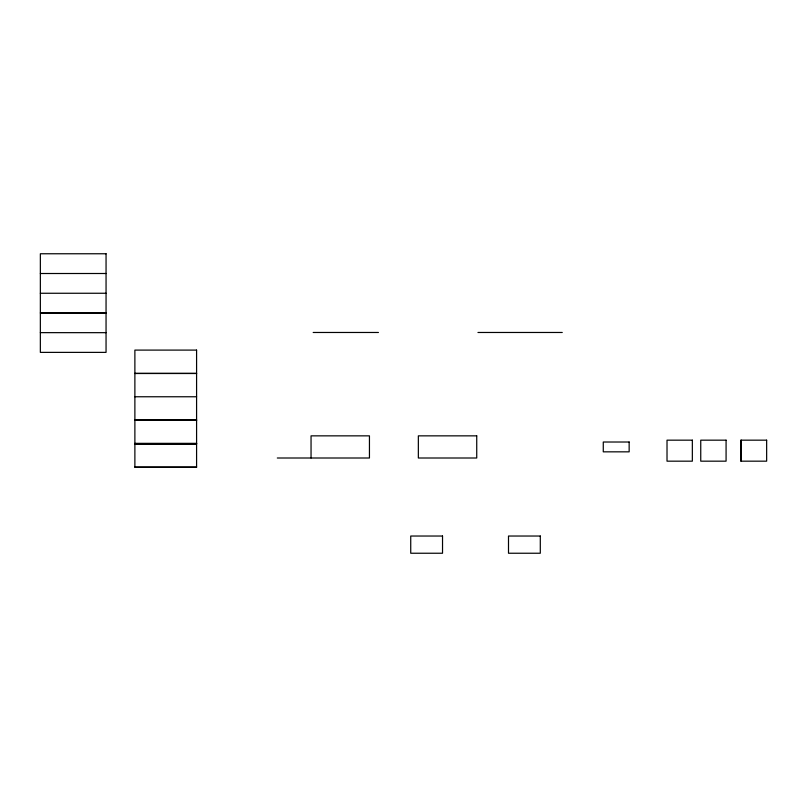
<?xml version="1.0" encoding="UTF-8"?>
<svg xmlns="http://www.w3.org/2000/svg" width="807" height="807" viewBox="0 0 807 807"><rect width="100%" height="100%" fill="white"/><g stroke="black" fill="none" stroke-linecap="round" stroke-linejoin="round"><path stroke-width="1.21" d="M40.35 273.512L106.06 273.502M40.35 293.264L106.05 293.254M313.177 332.474L378.433 332.474M477.956 332.474L562.257 332.474M40.35 332.645L106.05 332.676M134.88 373.348L196.585 373.348M134.88 373.51L196.585 373.51M134.88 396.762L196.585 396.762M134.88 419.983L196.585 419.983M134.88 420.104L196.585 420.104M134.88 420.346L196.585 420.346M134.88 443.396L196.585 443.396M134.88 443.557L196.585 443.557M134.88 443.759L196.585 443.759M134.88 443.981L196.585 443.981M277.315 458.003L369.445 458.003L369.445 435.851L311.048 435.851L311.048 458.003M134.88 466.971L196.585 466.971M741.32 440.168L741.32 461.17M106.06 253.761L40.36 253.761L40.35 352.377L106.05 352.377L106.06 253.761M106.05 312.945L40.35 312.945L106.05 312.995M196.585 350.097L134.88 350.097L134.88 467.394L196.585 467.394L196.585 350.097M476.735 435.851L418.349 435.851L418.349 458.003L476.735 458.003L476.735 435.851M692.345 440.168L667.016 440.168L667.016 461.17L692.345 461.17L692.345 440.168M726.078 440.168L700.748 440.168L700.748 461.17L726.078 461.17L726.078 440.168M766.65 440.168L740.655 440.168L740.655 461.17L766.65 461.17L766.65 440.168M629.157 442.014L603.273 442.014L603.273 451.839L629.157 451.839L629.147 442.014M442.529 536.03L410.733 536.03L410.733 553.239L442.529 553.239L442.529 536.03M540.297 536.03L508.501 536.03L508.501 553.239L540.297 553.239L540.297 536.03"/></g></svg>
